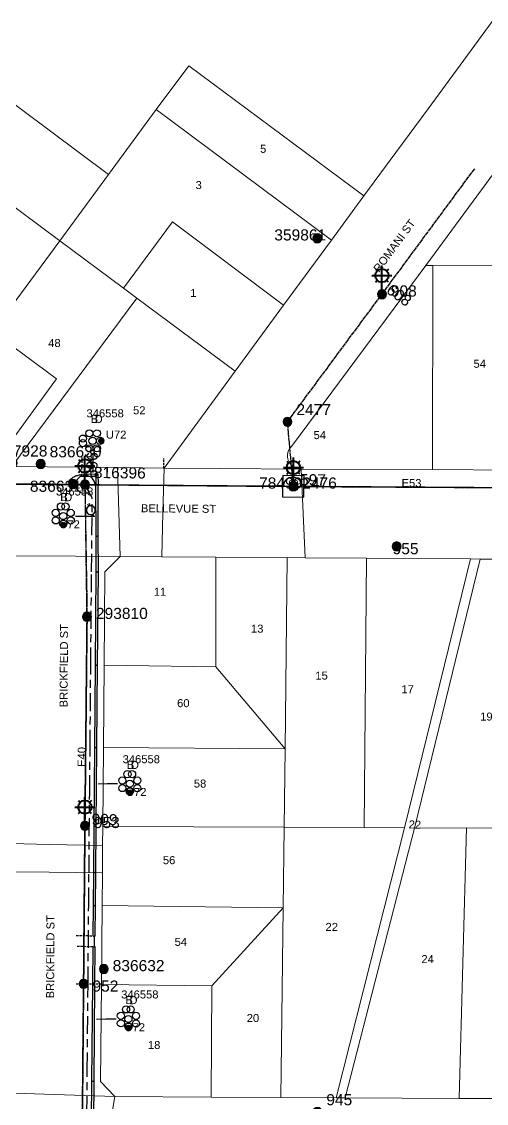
# Model space of a CAD drawing. Header units: metres. Extents: x 315298 to 316343, y 6257802 to 6258556.
# Drawn here: x 315851.7 to 315956.2, y 6258183.6 to 6258426.8 of the extents above; entities that cross this region are included whole.
import ezdxf
from ezdxf.enums import TextEntityAlignment as Align

# ---------------------------------------------------------------- set-up
doc = ezdxf.new("R2010")
doc.units = ezdxf.units.M
for name, pattern in [('Cable Exist OH', [1, 1, 0]), ('Cable Exist UG', [8.2, 4, -1.2, 1.8, -1.2]), ('DASHED', [0.75, 0.5, -0.25])]:
    doc.linetypes.add(name, pattern=pattern)
doc.layers.get('0').update_dxf_attribs({"color": 6})
doc.layers.add('Cadastre Land Parcels_SP_EXT', color=9, linetype='Continuous', lineweight=5)
doc.layers.add('Cadastre Roads_SP_EXT', color=9, linetype='Continuous', lineweight=5)
for name, color, linetype in [('Duct_SP_EXT', 7, 'Continuous'), ('Equip_SP_HV_EXT', 7, 'Continuous'), ('Equip_SP_LV_EXT', 7, 'Continuous'), ('Equip_SP_SL_EXT', 7, 'Continuous'), ('Mains_HV_EXT', 7, 'Continuous'), ('Mains_LV_EXT', 7, 'Continuous'), ('Mains_SL_EXT', 7, 'Continuous'), ('SupportsOH_SP_TR_HV_LV_SL_EXT', 7, 'Continuous'), ('Trench_SP_EXT', 7, 'Continuous')]:
    doc.layers.add(name, color=color, linetype=linetype)
doc.layers.add('UNKNOWN_FEATURES', color=1, linetype='DASHED', plot=False)
doc.styles.add('iecARIAL', font='arial.ttf', dxfattribs={"height": 2})
doc.styles.add('POLE_LABEL', font='arial.ttf')
doc.styles.get("Standard").update_dxf_attribs({"font": 'arial.ttf'})

# ---------------------------------------------------------------- blocks, each defined once
blk = doc.blocks.new('DUCT_EXT')
blk.add_circle((0, 0.8), 0.8)
at = {"flags": 1}
blk.add_attdef('Z', (0, 0), '', height=0.2, dxfattribs=at)
at = {"flags": 9}
for tag, p in [('DUCT_CODE', (0, 0)), ('XSECT_TYPE', (0, -0.2)), ('STATE', (0, -0.6)), ('FB_REFERENCE', (0, -0.4)), ('NOTES', (0, -0.8))]:
    blk.add_attdef(tag, text='', height=0.2, dxfattribs=at).set_placement(p, align=Align.MIDDLE_LEFT)
blk = doc.blocks.new('LV_OH_LINKS_OPEN_EXT')
for p, q in [((-0.17, 4.97), (-0.17, 5.46)), ((0.17, 4.97), (0.17, 5.46)), ((-0.17, 3), (-0.17, 2.5)), ((0.17, 3), (0.17, 2.5))]:
    blk.add_line(p, q)
blk.add_lwpolyline([(0, 2.99, 1), (0, 4.98, 1)], format="xyb", close=True)
at = {"flags": 9}
for tag, p in [('ACTUAL_STATUS', (0, 0)), ('CONSTRUCTED_VOLTAGE', (0, -0.2)), ('OPERATING_VOLTAGE', (0, -0.6)), ('ORIENTATION', (0, -0.8)), ('OWNED_BY', (0, -1)), ('STATE', (0, -1.2)), ('SWITCH_TYPE', (0, -1.4)), ('NO_PHASES', (0, -0.4)), ('USAGE', (0, -1.6)), ('LEGEND', (0, -1.8)), ('NOTES', (0, -2))]:
    blk.add_attdef(tag, text='', height=0.2, dxfattribs=at).set_placement(p, align=Align.MIDDLE_LEFT)
at = {"flags": 1}
blk.add_attdef('Z', (0, 0), '', height=0.2, dxfattribs=at)
blk = doc.blocks.new('SL_LANTERN_EXT')
at = {"lineweight": 40}
for p, q in [((-1.46, 5.68), (-1.06, 5.28)), ((0, 1.97), (0, 6.47)), ((1.46, 5.68), (1.06, 5.28)), ((-2.25, 4.22), (2.25, 4.22)), ((-1.46, 2.76), (-1.06, 3.16)), ((0, 0), (0, 2.72)), ((1.46, 2.76), (1.06, 3.16))]:
    blk.add_line(p, q, dxfattribs=at)
blk.add_circle((0, 4.22), 1.5, dxfattribs=at)
at = {"style": 'iecARIAL', "flags": 8}
blk.add_attdef('ASSET_NUM', (1.5, 1.5), '', height=2.5, dxfattribs=at)
for tag, p, height, flags in [('OPERATING_VOLTAGE', (0.98, -1.65), 0.2, 9), ('ORIENTATION', (0.98, -1.85), 0.2, 9), ('OWNED_BY', (0.98, -2.05), 0.2, 9), ('STATE', (0.98, -2.25), 0.2, 9), ('CONSTRUCTED_VOLTAGE', (0.98, -0.65), 0.2, 9), ('CONTROL_TYPE', (0.98, -0.85), 0.2, 9), ('LANTERN_PURPOSE', (0.98, -1.05), 0.2, 9), ('LANTERN_TYPE', (0.98, -1.25), 0.2, 9), ('NO_PHASES', (0.98, -1.45), 0.2, 9), ('USAGE', (0.98, -2.45), 0.2, 9), ('LNUMBER', (2.18, -3.25), 2.5, 8), ('CEXIST', (0.98, -2.65), 0.2, 9), ('CNEW', (0.98, -2.85), 0.2, 9), ('CNUMBER', (0.98, -3.05), 0.2, 9), ('CREMOVE', (0.98, -3.25), 0.2, 9), ('CREPLACE', (0.98, -3.45), 0.2, 9), ('LKINGHEIGHT', (0.98, -3.65), 0.2, 9), ('LBRACKET', (0.98, -3.85), 0.2, 9), ('LBRACKETVOCAB', (0.98, -4.05), 0.2, 9), ('LCATEGORY', (0.98, -4.25), 0.2, 9), ('LCHARGE1', (0.98, -4.45), 0.2, 9), ('LCHARGE1PERCENT', (0.98, -4.65), 0.2, 9), ('LCHARGE2', (0.98, -4.85), 0.2, 9), ('LCHARGE2PERCENT', (0.98, -5.05), 0.2, 9), ('LCHARGE3', (0.98, -5.25), 0.2, 9), ('LCHARGE3PERCENT', (0.98, -5.45), 0.2, 9), ('LEXIST', (0.98, -5.65), 0.2, 9), ('LLAMP', (0.98, -5.85), 0.2, 9), ('LLAMPVOCAB', (0.98, -6.05), 0.2, 9), ('LMAST', (0.98, -6.25), 0.2, 9), ('LMASTVOCAB', (0.98, -6.45), 0.2, 9), ('LNEW', (0.98, -6.65), 0.2, 9), ('LANTNUMBER', (0.98, -6.85), 0.2, 9), ('LOUTREACH', (0.98, -7.25), 0.2, 9), ('LOUTREACHVOCAB', (0.98, -7.45), 0.2, 9), ('STREETNAME', (0.98, -9.25), 0.2, 9), ('SUBURB', (0.98, -9.45), 0.2, 1), ('LRATECODE', (0.98, -7.65), 0.2, 9), ('LREMOVE', (0.98, -7.85), 0.2, 9), ('LREPLACE', (0.98, -8.05), 0.2, 9), ('LTYPE', (0.98, -8.25), 0.2, 9), ('LTYPEVOCAB', (0.98, -8.45), 0.2, 9), ('LEGEND', (0.98, -8.65), 0.2, 9), ('LOCATION', (0.98, -8.85), 0.2, 9), ('NOTES', (0.98, -9.05), 0.2, 9)]:
    blk.add_attdef(tag, p, '', height=height, dxfattribs=dict(flags=flags))
blk = doc.blocks.new('POLE_EXT')
blk.add_hatch(color=256).paths.add_polyline_path([(-1, 0, 1), (1, 0, 1)])
blk.add_lwpolyline([(-1, 0, 1), (1, 0, 1)], format="xyb", close=True)
for tag, height, flags, p in [('pNumber', 2.5, 8, (-17.84, 2.07)), ('OWNED_BY', 0.2, 9, (1.35, -0.4)), ('SPECIAL_USE', 0.2, 9, (1.35, -0.8)), ('STATE', 0.2, 9, (1.35, -1)), ('cLV', 0.2, 9, (1.35, -1.4)), ('hDepth', 0.2, 9, (1.35, -1.6)), ('hDia', 0.2, 9, (1.35, -1.8)), ('cHV', 0.2, 9, (1.35, -2)), ('PARENT', 0.2, 9, (1.35, -0.6)), ('USAGE', 0.2, 9, (1.35, -1.2)), ('LBRACKET', 0.2, 9, (1.35, -2.2)), ('LExisting', 0.2, 9, (1.35, -2.4)), ('cLinedev', 0.2, 9, (1.35, -3.4)), ('pExisting', 0.2, 9, (1.35, -3.8)), ('pFooting', 0.2, 9, (1.35, -4.4)), ('pNew', 0.2, 9, (1.35, -4.6)), ('LANTNUMBER', 0.2, 9, (1.35, -2.6)), ('LOther', 0.2, 9, (1.35, -2.8)), ('LRemove', 0.2, 9, (1.35, -3)), ('LEGEND', 0.2, 9, (1.35, -3.2)), ('LOCATION', 0.2, 9, (1.35, -3.6)), ('PFNUMBER', 0.2, 9, (1.35, -4)), ('NEWPFNUMBER', 0.2, 9, (1.35, -4.2)), ('pRelocate', 0.2, 9, (1.35, -5)), ('pRemove', 0.2, 9, (1.35, -5.2)), ('pReplace', 0.2, 9, (1.35, -5.4)), ('pStay', 0.2, 9, (1.35, -5.6)), ('pType', 0.2, 9, (1.35, -5.8)), ('cspan', 0.2, 9, (1.35, -6)), ('STREETNAME', 0.2, 9, (1.35, -6.2)), ('SUBURB', 0.2, 9, (1.35, -6.4)), ('OPERATED_BY', 0.2, 9, (1.36, -7.01)), ('NOTES', 0.2, 9, (1.35, -6.6)), ('MAINTAINED_BY', 0.2, 9, (1.36, -6.81))]:
    blk.add_attdef(tag, text='', height=height, dxfattribs=dict(flags=flags)).set_placement(p, align=Align.MIDDLE_LEFT)
at = {"style": 'POLE_LABEL'}
for tag, height, flags, p in [('ASSET_NUM', 2.5, 8, (2, 2)), ('STRUCTURE_PLANT_NUMBER', 0.2, 9, (1.35, 0.03)), ('STREET_CODE', 0.2, 9, (1.35, -0.2))]:
    blk.add_attdef(tag, text='', height=height, dxfattribs=dict(at, flags=flags)).set_placement(p, align=Align.MIDDLE_LEFT)
at = {"flags": 1}
blk.add_attdef('Z', (1.35, -7.33), '', height=0.2, dxfattribs=at)
blk = doc.blocks.new('HV_LOAD_BREAK_EXT')
blk.add_lwpolyline([(-2.4, -2.4), (2.4, -2.4), (2.4, 2.4), (-2.4, 2.4)], close=True)
at = {"insert": (-1.1, 0.99), "char_height": 2, "width": 2.9628, "attachment_point": 1}
blk.add_mtext('{\\Fisocp|c0;LB}', dxfattribs=at)
for tag, height, flags, p in [('ASSET_NUM', 2.5, 8, (2, 2)), ('STREET_CODE', 0.2, 9, (1.5, 0)), ('ACTUAL_STATUS', 0.2, 9, (1.5, -0.2)), ('CONSTRUCTED_VOLTAGE', 0.2, 9, (1.5, -0.4)), ('OPERATING_VOLTAGE', 0.2, 9, (1.5, -0.8)), ('ORIENTATION', 0.2, 9, (1.5, -1)), ('OWNED_BY', 0.2, 9, (1.5, -1.2)), ('OPERATED_BY', 0.2, 9, (1.5, -1.4)), ('STATE', 0.2, 9, (1.5, -1.8)), ('SWITCH_TYPE', 0.2, 9, (1.5, -2)), ('NO_PHASES', 0.2, 9, (1.5, -0.6)), ('MAINTAINED_BY', 0.2, 9, (1.5, -1.6)), ('USAGE', 0.2, 9, (1.5, -2.2)), ('LEGEND', 0.2, 9, (1.5, -2.4)), ('STREETNAME', 0.2, 9, (1.5, -2.8)), ('SUBURB', 0.2, 9, (1.5, -3)), ('Z', 0.2, 1, (1.5, -3.6)), ('LOCATION', 0.2, 9, (1.5, -2.6)), ('NOTES', 0.2, 9, (1.5, -3.2)), ('LABEL_ALIGNMENT', 0.2, 9, (1.5, -3.4))]:
    blk.add_attdef(tag, text='', height=height, dxfattribs=dict(flags=flags)).set_placement(p, align=Align.MIDDLE_LEFT)
blk = doc.blocks.new('CABLE_LARGE_EXT')
h = blk.add_hatch(color=256)
edge = h.paths.add_edge_path()
edge.add_arc((0, 0.55), 0.55, 0, 360)
blk.add_circle((0, 0.55), 0.55)
at = {"flags": 1}
blk.add_attdef('Z', (0, 0), '', height=0.2, dxfattribs=at)
at = {"flags": 9}
for tag, p in [('COND_CODE', (0, 0)), ('STATE', (0, -0.4)), ('XSECT_SIZE', (0, -0.6)), ('FB_REFERENCE', (0, -0.2)), ('NOTES', (0, -0.8))]:
    blk.add_attdef(tag, text='', height=0.2, dxfattribs=at).set_placement(p, align=Align.MIDDLE_LEFT)

msp = doc.modelspace()

# ---------------------------------------------------------------- linework, layer by layer
at = {"layer": 'Cadastre Land Parcels_SP_EXT', "linetype": 'Continuous'}
for points in [[(315871.24, 6258392.39), (315832.38, 6258421.44), (315821.35, 6258406.52), (315860.29, 6258377.51), (315871.24, 6258392.39)], [(315928.66, 6258387.61), (315889.27, 6258416.87), (315882, 6258407.01), (315921.35, 6258377.66), (315928.66, 6258387.61)], [(315860.29, 6258377.51), (315821.35, 6258406.52), (315810.63, 6258392.02), (315849.59, 6258362.98), (315860.29, 6258377.51)], [(315921.35, 6258377.66), (315882, 6258407.01), (315871.24, 6258392.39), (315860.29, 6258377.51), (315874.62, 6258366.83), (315885.61, 6258381.74), (315910.61, 6258363.04), (315921.35, 6258377.66)], [(315988.71, 6258402.07), (315964.69, 6258401.98), (315942.54, 6258371.96), (315944.12, 6258371.99), (315962.52, 6258371.87), (315977.74, 6258371.77), (315983.16, 6258386.8), (315988.71, 6258402.07)], [(315910.61, 6258363.04), (315885.61, 6258381.74), (315874.62, 6258366.83), (315877.59, 6258364.62), (315899.71, 6258348.23), (315910.61, 6258363.04)], [(315874.62, 6258366.83), (315860.29, 6258377.51), (315849.59, 6258362.98), (315845.22, 6258357.05), (315859.56, 6258346.44), (315845.18, 6258326.77), (315849.53, 6258326.74), (315877.59, 6258364.62), (315874.62, 6258366.83)], [(315944.12, 6258371.99), (315942.54, 6258371.96), (315912.63, 6258331.56), (315912.27, 6258331.22), (315911.96, 6258330.82), (315911.73, 6258330.38), (315911.57, 6258329.91), (315911.49, 6258329.42), (315911.5, 6258328.92), (315911.58, 6258328.43), (315911.75, 6258327.96), (315911.99, 6258327.52), (315912.3, 6258327.13), (315912.68, 6258326.8), (315913.1, 6258326.53), (315913.56, 6258326.34), (315914.04, 6258326.23), (315914.54, 6258326.19), (315944.04, 6258326.05), (315944.12, 6258371.99)], [(315962.52, 6258371.87), (315944.12, 6258371.99), (315944.04, 6258326.05), (315962.45, 6258325.93), (315962.52, 6258371.87)], [(315899.71, 6258348.23), (315877.59, 6258364.62), (315849.53, 6258326.74), (315873.27, 6258326.51), (315883.73, 6258326.42), (315899.71, 6258348.23)], [(315845.18, 6258326.77), (315859.56, 6258346.44), (315845.22, 6258357.05), (315838.68, 6258348.16), (315823.03, 6258326.94), (315845.18, 6258326.77)], [(315870.26, 6258282.06), (315895.37, 6258281.75), (315895.39, 6258306.35), (315883.23, 6258306.46), (315873.88, 6258306.54), (315870.44, 6258303.07), (315870.26, 6258282.06)], [(315911.4, 6258306.27), (315895.39, 6258306.35), (315895.37, 6258281.75), (315910.93, 6258263.26), (315911.4, 6258306.27)], [(315915.46, 6258306.24), (315911.4, 6258306.27), (315910.93, 6258263.26), (315910.73, 6258245.67), (315928.69, 6258245.6), (315929.2, 6258306.12), (315915.46, 6258306.24)], [(315954.76, 6258305.96), (315952.6, 6258305.97), (315937.78, 6258245.51), (315922.44, 6258184.85), (315924.46, 6258184.8), (315940.03, 6258245.46), (315954.76, 6258305.96)], [(315952.6, 6258305.97), (315929.2, 6258306.12), (315928.69, 6258245.6), (315937.78, 6258245.51), (315952.6, 6258305.97)], [(315963.93, 6258305.9), (315954.76, 6258305.96), (315940.03, 6258245.46), (315951.73, 6258245.49), (315963.47, 6258245.4), (315963.93, 6258305.9)], [(315895.37, 6258281.75), (315870.26, 6258282.06), (315870.11, 6258263.56), (315910.93, 6258263.26), (315895.37, 6258281.75)], [(315910.93, 6258263.26), (315870.11, 6258263.56), (315869.96, 6258245.85), (315910.73, 6258245.67), (315910.93, 6258263.26)], [(315869.8, 6258228.04), (315910.53, 6258227.54), (315910.73, 6258245.67), (315869.96, 6258245.85), (315869.92, 6258241.56), (315869.87, 6258235.44), (315869.8, 6258228.04)], [(315928.69, 6258245.6), (315910.73, 6258245.67), (315910.53, 6258227.54), (315909.96, 6258184.91), (315922.44, 6258184.85), (315937.78, 6258245.51), (315928.69, 6258245.6)], [(315951.73, 6258245.49), (315940.03, 6258245.46), (315924.46, 6258184.8), (315950.06, 6258184.69), (315951.73, 6258245.49)], [(315963.47, 6258245.4), (315951.73, 6258245.49), (315950.06, 6258184.69), (315963.05, 6258184.66), (315963.47, 6258245.4)], [(315910.53, 6258227.54), (315869.8, 6258228.04), (315869.65, 6258210.33), (315894.47, 6258210), (315910.53, 6258227.54)], [(315909.96, 6258184.91), (315910.53, 6258227.54), (315894.47, 6258210), (315894.35, 6258185), (315909.96, 6258184.91)], [(315894.47, 6258210), (315869.65, 6258210.33), (315869.47, 6258188.52), (315872.64, 6258185.08), (315894.35, 6258185), (315894.47, 6258210)]]:
    msp.add_lwpolyline(points, close=True, dxfattribs=at)
at = {"layer": 'Cadastre Roads_SP_EXT', "linetype": 'Continuous'}
for points in [[(315957.5, 6258426.78), (315950.3, 6258417.03), (315943.08, 6258407.19), (315935.86, 6258397.36), (315928.66, 6258387.61), (315921.35, 6258377.66), (315910.61, 6258363.04), (315899.71, 6258348.23), (315883.73, 6258326.42), (315896.53, 6258326.32), (315914.54, 6258326.19), (315914.04, 6258326.23), (315913.56, 6258326.34), (315913.1, 6258326.53), (315912.68, 6258326.8), (315912.3, 6258327.13), (315911.99, 6258327.52), (315911.75, 6258327.96), (315911.58, 6258328.43), (315911.5, 6258328.92), (315911.49, 6258329.42), (315911.57, 6258329.91), (315911.73, 6258330.38), (315911.96, 6258330.82), (315912.27, 6258331.22), (315912.63, 6258331.56), (315942.54, 6258371.96), (315964.69, 6258401.98)], [(315963.05, 6258184.66), (315950.06, 6258184.69), (315924.46, 6258184.8), (315922.44, 6258184.85), (315909.96, 6258184.91), (315894.35, 6258185), (315894.35, 6258185), (315872.64, 6258185.08), (315870.95, 6258175.08), (315869.23, 6258164.91), (315903.06, 6258164.67), (315915.93, 6258164.76), (315934.81, 6258164.66), (315947.07, 6258164.61), (315958.72, 6258164.55)]]:
    msp.add_lwpolyline(points, dxfattribs=at)
for points in [[(315883.73, 6258326.42), (315873.27, 6258326.51), (315873.57, 6258316.53), (315873.88, 6258306.54), (315883.23, 6258306.46), (315883.48, 6258316.44), (315883.73, 6258326.42)], [(315944.04, 6258326.05), (315914.54, 6258326.19), (315915, 6258316.22), (315915.46, 6258306.24), (315929.2, 6258306.12), (315952.6, 6258305.97), (315954.76, 6258305.96), (315963.93, 6258305.9), (315975.9, 6258305.82), (315991.51, 6258305.73), (316006.48, 6258305.64), (316020.73, 6258305.53), (316033.57, 6258305.38), (316034.03, 6258315.46), (316034.48, 6258325.52), (316016.89, 6258325.59), (316001.79, 6258325.69), (315986.46, 6258325.79), (315962.45, 6258325.93), (315944.04, 6258326.05)], [(315873.88, 6258306.54), (315863.84, 6258306.61), (315849.72, 6258306.7), (315849.56, 6258274.3), (315849.46, 6258257.28), (315849.38, 6258241.97), (315857.91, 6258241.8), (315869.92, 6258241.56), (315869.96, 6258245.85), (315870.11, 6258263.56), (315870.26, 6258282.06), (315870.44, 6258303.07), (315873.88, 6258306.54)], [(315869.87, 6258235.44), (315857.88, 6258235.53), (315849.36, 6258235.6), (315849.32, 6258214.91), (315849.24, 6258192.18), (315848.37, 6258188.72), (315845.7, 6258186.04), (315856.9, 6258185.64), (315872.64, 6258185.08), (315869.47, 6258188.52), (315869.65, 6258210.33), (315869.8, 6258228.04), (315869.87, 6258235.44)]]:
    msp.add_lwpolyline(points, close=True, dxfattribs=at)
at = {"layer": 'Duct_SP_EXT'}
for p, q in [((315865.12, 6258325.07), (315868.88, 6258325.1)), ((315865.12, 6258325.07), (315865.12, 6258324.83)), ((315865.12, 6258324.59), (315865.12, 6258324.83)), ((315865.12, 6258324.59), (315868.41, 6258324.61)), ((315868.41, 6258324.61), (315868.64, 6258324.85)), ((315868.41, 6258324.61), (315868.43, 6258322.61)), ((315868.88, 6258325.1), (315868.64, 6258324.85)), ((315868.88, 6258325.1), (315868.91, 6258322.61)), ((315868.47, 6258311.08), (315868.43, 6258322.61)), ((315868.43, 6258322.61), (315868.67, 6258322.61)), ((315868.43, 6258322.61), (315868.67, 6258322.61)), ((315868.91, 6258322.61), (315868.67, 6258322.61)), ((315868.91, 6258322.61), (315868.67, 6258322.61)), ((315868.95, 6258311.08), (315868.91, 6258322.61)), ((315868.47, 6258311.08), (315868.71, 6258311.08)), ((315868.51, 6258303.09), (315868.47, 6258311.08)), ((315868.47, 6258311.08), (315868.71, 6258311.08)), ((315868.95, 6258311.08), (315868.71, 6258311.08)), ((315868.95, 6258311.08), (315868.71, 6258311.08)), ((315868.99, 6258303.08), (315868.95, 6258311.08)), ((315868.32, 6258282.07), (315868.51, 6258303.09)), ((315868.51, 6258303.09), (315868.75, 6258303.09)), ((315868.99, 6258303.08), (315868.75, 6258303.09)), ((315868.8, 6258282.07), (315868.99, 6258303.08)), ((315868.17, 6258263.57), (315868.32, 6258282.07)), ((315868.32, 6258282.07), (315868.56, 6258282.07)), ((315868.8, 6258282.07), (315868.56, 6258282.07)), ((315868.65, 6258263.57), (315868.8, 6258282.07)), ((315868.02, 6258245.87), (315868.17, 6258263.57)), ((315868.17, 6258263.57), (315868.41, 6258263.57)), ((315868.65, 6258263.57), (315868.41, 6258263.57)), ((315868.5, 6258245.86), (315868.65, 6258263.57)), ((315867.93, 6258235.46), (315868.02, 6258245.87)), ((315868.02, 6258245.87), (315868.02, 6258245.87)), ((315868.02, 6258245.87), (315868.26, 6258245.86)), ((315868.02, 6258245.87), (315868.26, 6258245.86)), ((315868.5, 6258245.86), (315868.26, 6258245.86)), ((315868.5, 6258245.86), (315868.26, 6258245.86)), ((315868.41, 6258235.45), (315868.5, 6258245.86)), ((315868.5, 6258245.86), (315868.5, 6258245.86)), ((315867.86, 6258228.06), (315867.93, 6258235.46)), ((315867.93, 6258235.46), (315868.17, 6258235.45)), ((315868.41, 6258235.45), (315868.17, 6258235.45)), ((315868.34, 6258228.05), (315868.41, 6258235.45)), ((315867.8, 6258221.2), (315867.86, 6258228.06)), ((315867.86, 6258228.06), (315868.1, 6258228.06)), ((315868.34, 6258228.05), (315868.1, 6258228.06)), ((315868.28, 6258221.2), (315868.34, 6258228.05)), ((315867.8, 6258221.2), (315868.04, 6258221.2)), ((315868.28, 6258221.2), (315868.04, 6258221.2)), ((315867.71, 6258210.34), (315867.78, 6258218.73)), ((315867.78, 6258218.73), (315868.02, 6258218.73)), ((315868.26, 6258218.73), (315868.02, 6258218.73)), ((315868.19, 6258210.34), (315868.26, 6258218.73)), ((315867.53, 6258188.54), (315867.71, 6258210.34)), ((315867.71, 6258210.34), (315867.95, 6258210.34)), ((315868.19, 6258210.34), (315867.95, 6258210.34)), ((315868.01, 6258188.53), (315868.19, 6258210.34)), ((315867.44, 6258179.51), (315867.53, 6258188.54)), ((315867.53, 6258188.54), (315867.53, 6258188.54)), ((315867.53, 6258188.54), (315867.77, 6258188.53)), ((315867.53, 6258188.54), (315867.77, 6258188.53)), ((315868.01, 6258188.53), (315867.77, 6258188.53)), ((315868.01, 6258188.53), (315867.77, 6258188.53)), ((315867.92, 6258179.51), (315868.01, 6258188.53)), ((315868.01, 6258188.53), (315868.01, 6258188.53))]:
    msp.add_line(p, q, dxfattribs=at)
for points in [[(315867.7, 6258329.77), (315867.7, 6258327.46), (315867.73, 6258325.4)], [(315863.84, 6258315.61), (315868.21, 6258315.61)], [(315873.28, 6258255.39), (315870.96, 6258255.39), (315868.91, 6258255.35)], [(315872.96, 6258202.5), (315870.65, 6258202.5), (315868.59, 6258202.46)]]:
    msp.add_lwpolyline(points, dxfattribs=at)
at = {"layer": 'Mains_HV_EXT', "linetype": 'Cable Exist OH'}
for points in [[(315838.94, 6258322.91), (315865.93, 6258322.66)], [(315866.06, 6258322.69), (315912.74, 6258322.35)], [(315912.74, 6258322.35), (315962.48, 6258322.02)]]:
    msp.add_lwpolyline(points, dxfattribs=at)
at = {"layer": 'Mains_HV_EXT', "linetype": 'Continuous'}
msp.add_lwpolyline([(315866.91, 6258320.94, -0.571734), (315863.91, 6258322.68)], format="xyb", dxfattribs=at)
at = {"layer": 'Mains_HV_EXT', "linetype": 'Cable Exist UG'}
msp.add_lwpolyline([(315865.81, 6258072.89), (315865.85, 6258094.82), (315865.85, 6258094.82), (315865.97, 6258112.27), (315866.08, 6258125.7), (315866.12, 6258138.59), (315866.16, 6258151.92), (315866.23, 6258164.93), (315866.49, 6258190.99), (315866.49, 6258190.99), (315866.65, 6258210.35), (315866.8, 6258228.07), (315866.87, 6258235.46), (315867.02, 6258253.33), (315867.02, 6258253.33), (315867.11, 6258263.58), (315867.26, 6258282.08), (315867.45, 6258303.1), (315867.59, 6258319.7), (315865.95, 6258322.67)], dxfattribs=at)
at = {"layer": 'Mains_LV_EXT', "linetype": 'Cable Exist OH'}
for points in [[(315932.7, 6258365.48), (315953.57, 6258393.74)], [(315911.48, 6258336.81), (315932.7, 6258365.48)], [(315912.8, 6258322.29), (315911.48, 6258336.81)], [(315838.94, 6258322.91), (315865.92, 6258322.68)], [(315865.96, 6258322.57), (315866.43, 6258292.98)], [(315866, 6258322.68), (315912.8, 6258322.29)], [(315912.68, 6258322.29), (315962.5, 6258322.03)], [(315866.43, 6258292.98), (315865.95, 6258245.97)], [(315865.95, 6258245.97), (315865.65, 6258210.45)], [(315865.65, 6258210.45), (315865.21, 6258161.58)]]:
    msp.add_lwpolyline(points, dxfattribs=at)
at = {"layer": 'Mains_LV_EXT', "linetype": 'Continuous'}
for points in [[(315868.25, 6258322.67, 0.93938), (315863.79, 6258322.69)], [(315914.83, 6258322.15, 0.981898), (315910.5, 6258322.25)]]:
    msp.add_lwpolyline(points, format="xyb", dxfattribs=at)
at = {"layer": 'Mains_SL_EXT', "linetype": 'Cable Exist OH'}
for points in [[(315866.02, 6258322.71), (315838.94, 6258322.91)], [(315865.95, 6258245.97), (315866.43, 6258292.98), (315866.02, 6258322.71)], [(315866.02, 6258322.71), (315912.8, 6258322.29)], [(315912.8, 6258322.29), (315962.55, 6258321.99)], [(315865.21, 6258161.59), (315865.65, 6258210.45), (315865.95, 6258245.97)]]:
    msp.add_lwpolyline(points, dxfattribs=at)
at = {"layer": 'Trench_SP_EXT', "linetype": 'Cable Exist UG'}
msp.add_lwpolyline([(315865.12, 6258324.83, 0.225635), (315862.13, 6258323.23)], format="xyb", dxfattribs=at)
msp.add_lwpolyline([(315868.04, 6258221.2), (315868.02, 6258218.73)], dxfattribs=at)
at = {"layer": 'UNKNOWN_FEATURES'}
for points in [[(315865.27, 6258328.82), (315865.17, 6258325.25)], [(315883.71, 6258326.32), (315883.71, 6258328.61)], [(315863.99, 6258221.34), (315867.7, 6258221.26)], [(315867.7, 6258218.76), (315863.99, 6258218.84)], [(315869.7, 6258210.34), (315863.99, 6258210.34)]]:
    msp.add_lwpolyline(points, dxfattribs=at)

# ---------------------------------------------------------------- block references
at = {"layer": 'Duct_SP_EXT', "rotation": 90.0000000000002}
for name, p in [('DUCT_EXT', (315867.74, 6258334.23)), ('DUCT_EXT', (315869.44, 6258334.23)), ('DUCT_EXT', (315866.3, 6258333.04)), ('DUCT_EXT', (315866.3, 6258332.02)), ('DUCT_EXT', (315868.46, 6258332.53)), ('DUCT_EXT', (315870.17, 6258332.53)), ('CABLE_LARGE_EXT', (315870.17, 6258332.53)), ('DUCT_EXT', (315867.73, 6258330.84)), ('DUCT_EXT', (315869.43, 6258330.85))]:
    msp.add_blockref(name, p, dxfattribs=at)
at = {"layer": 'Duct_SP_EXT'}
for name, p in [('DUCT_EXT', (315860.56, 6258316.97)), ('DUCT_EXT', (315861.58, 6258316.97)), ('DUCT_EXT', (315859.38, 6258315.54)), ('DUCT_EXT', (315861.07, 6258314.81)), ('DUCT_EXT', (315862.77, 6258315.54)), ('DUCT_EXT', (315859.39, 6258313.84)), ('DUCT_EXT', (315861.07, 6258313.11)), ('CABLE_LARGE_EXT', (315861.07, 6258313.11)), ('DUCT_EXT', (315862.77, 6258313.83)), ('DUCT_EXT', (315875.52, 6258256.79)), ('DUCT_EXT', (315876.55, 6258256.79)), ('DUCT_EXT', (315874.35, 6258255.35)), ('DUCT_EXT', (315874.35, 6258253.66)), ('DUCT_EXT', (315876.04, 6258254.63)), ('DUCT_EXT', (315877.74, 6258255.35)), ('DUCT_EXT', (315877.74, 6258253.64)), ('DUCT_EXT', (315876.04, 6258252.92)), ('CABLE_LARGE_EXT', (315876.04, 6258252.92)), ('DUCT_EXT', (315874.03, 6258202.46)), ('DUCT_EXT', (315875.2, 6258203.89)), ('DUCT_EXT', (315876.23, 6258203.89)), ('DUCT_EXT', (315877.42, 6258202.46)), ('DUCT_EXT', (315874.03, 6258200.76)), ('DUCT_EXT', (315875.72, 6258201.73)), ('DUCT_EXT', (315875.72, 6258200.03)), ('DUCT_EXT', (315877.42, 6258200.75)), ('CABLE_LARGE_EXT', (315875.72, 6258200.03))]:
    msp.add_blockref(name, p, dxfattribs=at)
at = {"layer": 'Equip_SP_HV_EXT'}
ref = msp.add_blockref('HV_LOAD_BREAK_EXT', (315912.8, 6258322.29), dxfattribs=dict(at, rotation=89.52656171867088))
ref.add_attrib('ASSET_NUM', '78499', dxfattribs={"layer": '0', "height": 2.5}).set_placement((315914.8, 6258323.04), align=Align.MIDDLE_RIGHT)
at = {"layer": 'Equip_SP_LV_EXT', "rotation": 198.7912679352056}
msp.add_blockref('LV_OH_LINKS_OPEN_EXT', (315865.99, 6258320.72), dxfattribs=at)
at = {"layer": 'Equip_SP_SL_EXT'}
ref = msp.add_blockref('SL_LANTERN_EXT', (315932.7, 6258365.48), dxfattribs=at)
ref.add_attrib('ASSET_NUM', '608', dxfattribs={"layer": '0', "height": 2.5, "rotation": 324.5651, "style": 'iecARIAL'}).set_placement((315934.2, 6258366.98), align=Align.MIDDLE_LEFT)
ref = msp.add_blockref('SL_LANTERN_EXT', (315865.95, 6258322.67), dxfattribs=at)
ref.add_attrib('ASSET_NUM', '596', dxfattribs={"layer": '0', "height": 2.5, "rotation": 88.3569, "style": 'iecARIAL'}).set_placement((315867.45, 6258324.17), align=Align.MIDDLE_LEFT)
ref = msp.add_blockref('SL_LANTERN_EXT', (315912.8, 6258322.29), dxfattribs=at)
ref.add_attrib('ASSET_NUM', '597', dxfattribs={"layer": '0', "height": 2.5, "rotation": 359.9289, "style": 'iecARIAL'}).set_placement((315914.3, 6258323.79), align=Align.MIDDLE_LEFT)
ref = msp.add_blockref('SL_LANTERN_EXT', (315865.95, 6258245.97), dxfattribs=at)
ref.add_attrib('ASSET_NUM', '909', dxfattribs={"layer": '0', "height": 2.5, "rotation": 358.6394, "style": 'iecARIAL'}).set_placement((315867.45, 6258247.47), align=Align.MIDDLE_LEFT)
at = {"layer": 'SupportsOH_SP_TR_HV_LV_SL_EXT'}
ref = msp.add_blockref('POLE_EXT', (315918.17, 6258378.08), dxfattribs=at)
ref.add_attrib('ASSET_NUM', '359861', dxfattribs={"layer": '0', "height": 2.5, "style": 'POLE_LABEL'}).set_placement((315920.17, 6258378.83), align=Align.MIDDLE_RIGHT)
ref = msp.add_blockref('POLE_EXT', (315932.7, 6258365.48), dxfattribs=dict(at, rotation=359.9242695307927))
ref.add_attrib('ASSET_NUM', '908', dxfattribs={"layer": '0', "height": 2.5, "rotation": 359.9801, "style": 'POLE_LABEL'}).set_placement((315934.7, 6258366.23), align=Align.MIDDLE_LEFT)
ref = msp.add_blockref('POLE_EXT', (315911.48, 6258336.81), dxfattribs=at)
ref.add_attrib('ASSET_NUM', '2477', dxfattribs={"layer": '0', "height": 2.5, "style": 'POLE_LABEL'}).set_placement((315913.48, 6258337.56), align=Align.BOTTOM_LEFT)
ref = msp.add_blockref('POLE_EXT', (315849.7, 6258327.51), dxfattribs=at)
ref.add_attrib('ASSET_NUM', '307928', dxfattribs={"layer": '0', "height": 2.5, "style": 'POLE_LABEL'}).set_placement((315851.7, 6258328.26), align=Align.BOTTOM_CENTER)
ref = msp.add_blockref('POLE_EXT', (315856.02, 6258327.33), dxfattribs=at)
ref.add_attrib('ASSET_NUM', '836630', dxfattribs={"layer": '0', "height": 2.5, "style": 'POLE_LABEL'}).set_placement((315858.02, 6258328.08), align=Align.BOTTOM_LEFT)
ref = msp.add_blockref('POLE_EXT', (315865.95, 6258322.67), dxfattribs=at)
ref.add_attrib('ASSET_NUM', '816396', dxfattribs={"layer": '0', "height": 2.5, "rotation": 359.4093, "style": 'POLE_LABEL'}).set_placement((315867.95, 6258323.42), align=Align.BOTTOM_LEFT)
ref = msp.add_blockref('POLE_EXT', (315863.24, 6258322.82), dxfattribs=at)
ref.add_attrib('ASSET_NUM', '836631', dxfattribs={"layer": '0', "height": 2.5, "style": 'POLE_LABEL'}).set_placement((315865.24, 6258323.57), align=Align.TOP_RIGHT)
ref = msp.add_blockref('POLE_EXT', (315912.8, 6258322.29), dxfattribs=at)
ref.add_attrib('ASSET_NUM', '2476', dxfattribs={"layer": '0', "height": 2.5, "style": 'POLE_LABEL'}).set_placement((315914.8, 6258323.04), align=Align.MIDDLE_LEFT)
ref = msp.add_blockref('POLE_EXT', (315936.02, 6258308.79), dxfattribs=at)
ref.add_attrib('ASSET_NUM', '955', dxfattribs={"layer": '0', "height": 2.5, "rotation": 0.0221, "style": 'POLE_LABEL'}).set_placement((315938.02, 6258309.54), align=Align.TOP_CENTER)
ref = msp.add_blockref('POLE_EXT', (315866.43, 6258292.98), dxfattribs=at)
ref.add_attrib('ASSET_NUM', '293810', dxfattribs={"layer": '0', "height": 2.5, "style": 'POLE_LABEL'}).set_placement((315868.43, 6258293.73), align=Align.MIDDLE_LEFT)
ref = msp.add_blockref('POLE_EXT', (315865.95, 6258245.97), dxfattribs=at)
ref.add_attrib('ASSET_NUM', '953', dxfattribs={"layer": '0', "height": 2.5, "style": 'POLE_LABEL'}).set_placement((315867.96, 6258246.72), align=Align.MIDDLE_LEFT)
ref = msp.add_blockref('POLE_EXT', (315870.19, 6258213.79), dxfattribs=at)
ref.add_attrib('ASSET_NUM', '836632', dxfattribs={"layer": '0', "height": 2.5, "style": 'POLE_LABEL'}).set_placement((315872.19, 6258214.54), align=Align.MIDDLE_LEFT)
ref = msp.add_blockref('POLE_EXT', (315865.65, 6258210.45), dxfattribs=at)
ref.add_attrib('ASSET_NUM', '952', dxfattribs={"layer": '0', "height": 2.5, "style": 'POLE_LABEL'}).set_placement((315867.65, 6258211.2), align=Align.TOP_LEFT)
ref = msp.add_blockref('POLE_EXT', (315918.2, 6258181.64), dxfattribs=at)
ref.add_attrib('ASSET_NUM', '945', dxfattribs={"layer": '0', "height": 2.5, "rotation": 0.0382, "style": 'POLE_LABEL'}).set_placement((315920.2, 6258182.39), align=Align.BOTTOM_LEFT)

# ---------------------------------------------------------------- texts
at = {"layer": 'Cadastre Land Parcels_SP_EXT'}
for s, p in [('5', (315905.32, 6258397.29)), ('3', (315890.82, 6258389.14)), ('1', (315889.63, 6258364.89)), ('48', (315857.7, 6258353.62)), ('54', (315953.28, 6258348.96)), ('52', (315876.77, 6258338.5)), ('54', (315917.34, 6258332.92)), ('11', (315881.43, 6258297.7)), ('13', (315903.27, 6258289.41)), ('15', (315917.74, 6258278.86)), ('60', (315886.67, 6258272.65)), ('58', (315890.43, 6258254.58)), ('56', (315883.47, 6258237.35)), ('54', (315886.11, 6258218.98)), ('20', (315902.32, 6258201.86)), ('18', (315880.11, 6258195.79))]:
    msp.add_text(s, height=1.8, dxfattribs=at).set_placement(p)
for s, rotation, p in [('17', 359.6215, (315937.07, 6258275.8)), ('19', 359.9091, (315954.78, 6258269.64)), ('22', 357.5483, (315938.68, 6258245.42)), ('22', 359.696, (315920.02, 6258222.35)), ('24', 359.8978, (315941.57, 6258215.11))]:
    msp.add_text(s, height=1.8, rotation=rotation, dxfattribs=at).set_placement(p)
at = {"layer": 'Cadastre Roads_SP_EXT'}
for s, rotation, p in [('ROMANI ST', 53.5918, (315932.07, 6258370.25)), ('BELLEVUE ST', 359.5067, (315878.53, 6258316.48)), ('BRICKFIELD ST', 89.602, (315862.04, 6258272.61)), ('BRICKFIELD ST', 89.7183, (315859.02, 6258207.17))]:
    msp.add_text(s, height=1.8, rotation=rotation, dxfattribs=at).set_placement(p)
at = {"layer": 'Duct_SP_EXT'}
for s, p in [('346558', (315866.3, 6258337.82)), ('B', (315867.25, 6258336.55)), ('D', (315868.13, 6258336.53)), ('U72', (315870.66, 6258333.03)), ('346558', (315859.45, 6258320.24)), ('B', (315860.4, 6258318.97)), ('D', (315861.29, 6258318.95)), ('U72', (315860.2, 6258312.86)), ('346558', (315874.42, 6258260.05)), ('B', (315875.37, 6258258.78)), ('D', (315876.26, 6258258.76)), ('U72', (315875.17, 6258252.67)), ('346558', (315874.1, 6258207.16)), ('B', (315875.05, 6258205.89)), ('D', (315875.94, 6258205.87)), ('U72', (315874.85, 6258199.78))]:
    msp.add_text(s, height=1.8, dxfattribs=at).set_placement(p)
at = {"layer": 'Mains_LV_EXT'}
for s, rotation, p in [('E53', 359.6941, (315937.11, 6258322.16)), ('E40', 89.4199, (315866.09, 6258259.21))]:
    msp.add_text(s, height=1.8, rotation=rotation, dxfattribs=at).set_placement(p)

doc.saveas('drawing.dxf')
